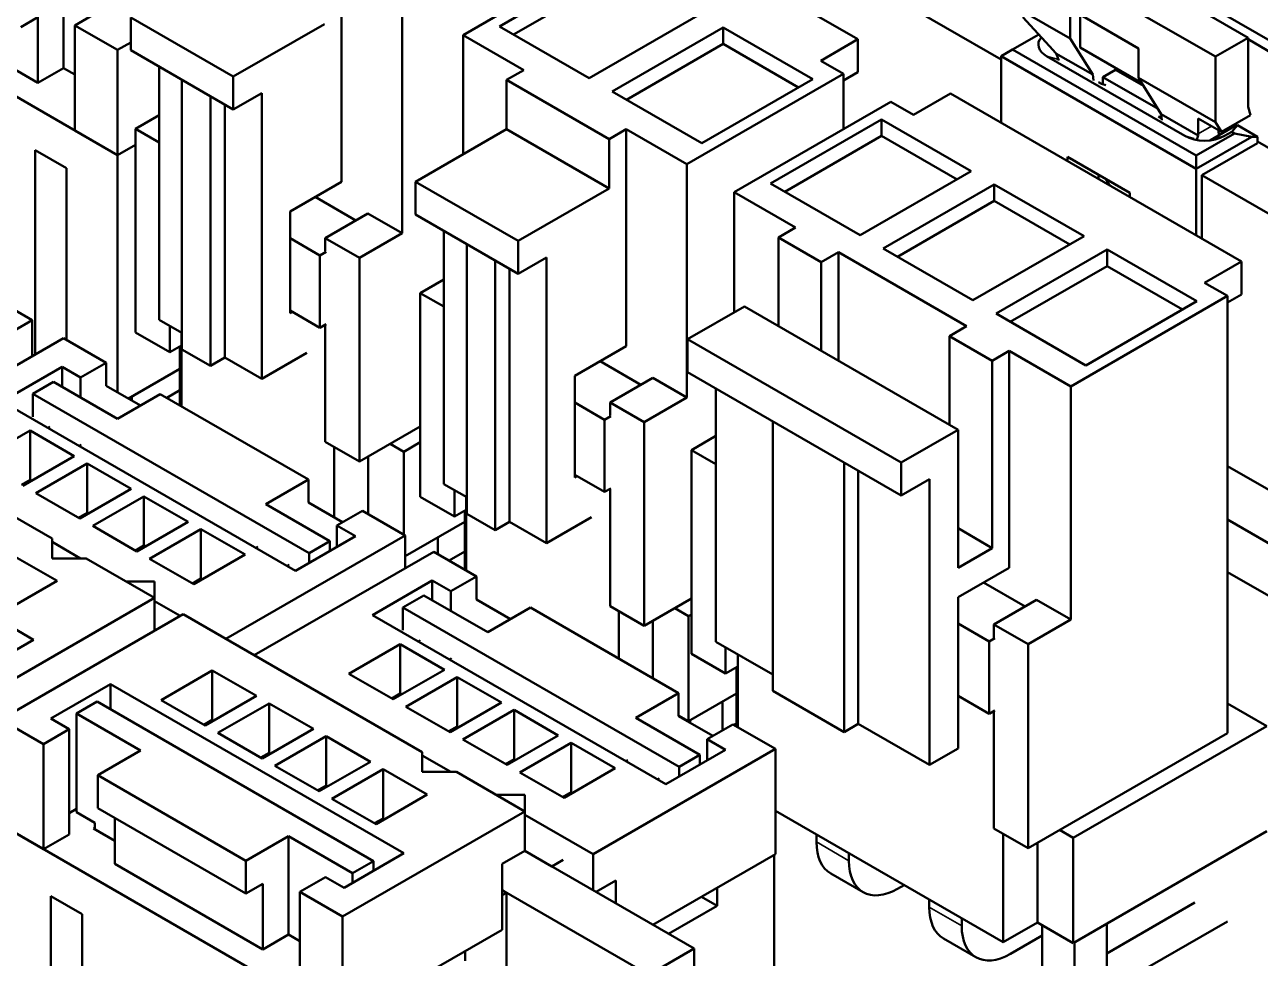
# Model space of a CAD drawing. Header units: millimetres. Extents: x 3137 to 5094, y 789 to 1822.
# Drawn here: x 4099.86 to 4130.54, y 1594.71 to 1617.91 of the extents above; entities that cross this region are included whole.
import ezdxf

# ---------------------------------------------------------------- set-up
doc = ezdxf.new("R2010")
doc.units = ezdxf.units.MM
doc.header["$LTSCALE"] = 1.8
doc.layers.add('외형선(ISO)', color=7, linetype='Continuous', lineweight=50)
doc.layers.add('좁은 외형선(ISO)', color=7, linetype='Continuous', lineweight=35)

msp = doc.modelspace()

# ---------------------------------------------------------------- linework, layer by layer
at = {"layer": '외형선(ISO)'}
for p, q in [((4123.913, 1620.302), (4129.429, 1617.118)), ((4114.636, 1619.899), (4110.747, 1617.653)), ((4116.121, 1620.103), (4120.548, 1617.547)), ((4124.108, 1617.047), (4119.105, 1619.935)), ((4107.728, 1614.008), (4107.728, 1619.397)), ((4114.406, 1619.46), (4111.649, 1617.868)), ((4100.826, 1616.833), (4100.826, 1619.282)), ((4114.406, 1619.052), (4112.002, 1617.664)), ((4095.099, 1618.752), (4102.17, 1614.669)), ((4123.913, 1618.669), (4125.823, 1617.567)), ((4128.333, 1618.69), (4130.242, 1617.588)), ((4109.234, 1618.527), (4109.234, 1612.73)), ((4100.19, 1618.098), (4099.766, 1617.853)), ((4100.19, 1616.465), (4100.19, 1618.098)), ((4101.109, 1617.894), (4101.746, 1618.262)), ((4102.495, 1618.09), (4102.495, 1617.274)), ((4105.041, 1616.62), (4102.495, 1618.09)), ((4113.876, 1616.582), (4116.634, 1618.174)), ((4124.644, 1618.095), (4125.396, 1617.281)), ((4125.823, 1617.567), (4125.823, 1618.302)), ((4125.823, 1618.302), (4127.52, 1617.322)), ((4126.07, 1618.159), (4126.07, 1617.343)), ((4129.563, 1618.216), (4130.907, 1617.441)), ((4097.927, 1617.772), (4100.19, 1616.465)), ((4102.17, 1617.282), (4101.109, 1617.894)), ((4101.109, 1615.281), (4101.109, 1617.894)), ((4107.303, 1617.927), (4105.041, 1616.62)), ((4111.649, 1617.868), (4113.876, 1616.582)), ((4117.206, 1617.843), (4114.449, 1616.251)), ((4117.206, 1617.435), (4117.206, 1617.843)), ((4119.434, 1616.557), (4117.206, 1617.843)), ((4102.495, 1617.47), (4102.17, 1617.282)), ((4112.253, 1616.784), (4110.747, 1617.653)), ((4110.747, 1617.653), (4110.747, 1614.689)), ((4120.548, 1617.547), (4119.628, 1617.016)), ((4120.548, 1617.547), (4120.548, 1616.731)), ((4124.391, 1617.292), (4125.04, 1617.666)), ((4125.823, 1617.567), (4126.388, 1616.669)), ((4130.242, 1617.588), (4129.429, 1617.118)), ((4130.242, 1615.873), (4130.242, 1617.588)), ((4130.847, 1617.198), (4130.242, 1617.547)), ((4102.17, 1617.282), (4102.17, 1614.669)), ((4105.041, 1615.804), (4102.495, 1617.274)), ((4117.206, 1617.435), (4114.802, 1616.047)), ((4119.08, 1616.353), (4117.206, 1617.435)), ((4124.391, 1617.292), (4124.108, 1617.128)), ((4128.952, 1614.658), (4124.391, 1617.292)), ((4125.47, 1617.199), (4126.388, 1616.669)), ((4126.07, 1617.343), (4127.6, 1616.459)), ((4127.52, 1616.587), (4127.52, 1617.322)), ((4100.826, 1616.833), (4100.19, 1616.465)), ((4100.826, 1616.833), (4101.109, 1616.669)), ((4103.202, 1616.865), (4103.202, 1610.578)), ((4120.194, 1616.69), (4119.628, 1617.016)), ((4128.952, 1614.332), (4124.108, 1617.128)), ((4124.108, 1615.475), (4124.108, 1617.128)), ((4128.667, 1615.147), (4125.237, 1617.127)), ((4126.951, 1616.79), (4126.937, 1616.842)), ((4129.429, 1617.118), (4129.429, 1615.485)), ((4103.768, 1616.539), (4103.768, 1609.844)), ((4105.041, 1616.62), (4105.041, 1615.804)), ((4112.253, 1616.784), (4111.829, 1616.539)), ((4114.374, 1615.069), (4111.829, 1616.539)), ((4111.829, 1616.539), (4111.829, 1615.314)), ((4120.194, 1616.69), (4116.305, 1614.445)), ((4116.676, 1614.965), (4119.434, 1616.557)), ((4120.548, 1616.731), (4120.194, 1616.527)), ((4120.194, 1615.318), (4120.194, 1616.69)), ((4126.388, 1616.669), (4126.403, 1616.52)), ((4126.636, 1616.608), (4126.951, 1616.79)), ((4126.636, 1616.432), (4126.636, 1616.608)), ((4128.004, 1615.818), (4126.636, 1616.608)), ((4127.644, 1616.39), (4126.951, 1616.79)), ((4127.52, 1616.587), (4128.085, 1615.689)), ((4127.52, 1616.587), (4129.429, 1615.485)), ((4114.449, 1616.251), (4116.676, 1614.965)), ((4126.528, 1616.484), (4126.598, 1616.443)), ((4126.706, 1616.412), (4126.598, 1616.443)), ((4104.475, 1616.131), (4104.475, 1609.435)), ((4104.829, 1615.926), (4104.829, 1609.639)), ((4105.041, 1615.804), (4105.748, 1616.212)), ((4105.748, 1616.212), (4105.748, 1609.109)), ((4121.368, 1615.996), (4117.479, 1613.75)), ((4121.933, 1615.669), (4121.368, 1615.996)), ((4122.853, 1616.2), (4121.933, 1615.669)), ((4122.853, 1616.2), (4130.079, 1612.028)), ((4102.615, 1615.326), (4103.202, 1615.665)), ((4128.012, 1615.627), (4128.097, 1615.578)), ((4128.012, 1615.627), (4128.094, 1615.603)), ((4128.085, 1615.689), (4128.1, 1615.54)), ((4128.085, 1615.689), (4129.004, 1615.159)), ((4129.58, 1615.246), (4130.299, 1615.661)), ((4130.299, 1615.661), (4130.242, 1615.873)), ((4102.615, 1615.326), (4102.615, 1610.264)), ((4103.202, 1614.987), (4102.615, 1615.326)), ((4111.829, 1615.314), (4109.566, 1614.008)), ((4114.374, 1613.844), (4111.829, 1615.314)), ((4114.799, 1615.314), (4114.374, 1615.069)), ((4116.305, 1614.445), (4114.799, 1615.314)), ((4114.799, 1609.925), (4114.799, 1615.314)), ((4121.138, 1615.557), (4118.38, 1613.965)), ((4123.365, 1614.271), (4121.138, 1615.557)), ((4121.138, 1615.149), (4121.138, 1615.557)), ((4129.001, 1615.2), (4128.999, 1615.581)), ((4129.58, 1615.246), (4128.999, 1615.581)), ((4129.906, 1615.393), (4129.303, 1615.045)), ((4129.429, 1615.485), (4129.58, 1615.246)), ((4129.835, 1615.25), (4129.977, 1615.414)), ((4129.906, 1615.393), (4129.977, 1615.414)), ((4129.977, 1615.414), (4130.472, 1615.128)), ((4102.17, 1614.669), (4101.109, 1615.281)), ((4114.374, 1615.069), (4114.374, 1613.844)), ((4121.138, 1615.149), (4118.734, 1613.761)), ((4123.012, 1614.067), (4121.138, 1615.149)), ((4128.952, 1614.658), (4129.906, 1615.21)), ((4128.952, 1614.332), (4130.33, 1615.128)), ((4129.835, 1615.25), (4129.656, 1615.147)), ((4129.835, 1615.25), (4129.906, 1615.21)), ((4130.33, 1615.128), (4129.906, 1615.21)), ((4130.472, 1615.128), (4130.33, 1615.128)), ((4130.472, 1615.128), (4130.472, 1614.965)), ((4133.884, 1613.036), (4130.472, 1615.005)), ((4100.119, 1609.713), (4100.119, 1614.792)), ((4100.119, 1614.792), (4100.897, 1614.342)), ((4102.615, 1614.926), (4102.17, 1614.669)), ((4102.17, 1614.669), (4102.615, 1614.926)), ((4129.093, 1614.168), (4130.472, 1614.965)), ((4102.17, 1614.669), (4102.17, 1608.774)), ((4116.305, 1614.445), (4116.305, 1608.647)), ((4125.752, 1614.526), (4125.752, 1614.628)), ((4127.307, 1613.73), (4125.752, 1614.628)), ((4128.952, 1614.332), (4128.952, 1614.658)), ((4100.897, 1614.342), (4100.897, 1610.08)), ((4120.608, 1612.679), (4123.365, 1614.271)), ((4126.528, 1614.18), (4126.528, 1614.078)), ((4126.819, 1613.91), (4126.687, 1614.088)), ((4128.952, 1612.679), (4128.952, 1614.332)), ((4134.237, 1611.198), (4129.093, 1614.168)), ((4129.093, 1614.168), (4129.093, 1612.597)), ((4106.455, 1613.273), (4107.728, 1614.008)), ((4109.566, 1614.008), (4109.566, 1613.191)), ((4112.112, 1612.538), (4109.566, 1614.008)), ((4114.374, 1613.844), (4112.112, 1612.538)), ((4118.38, 1613.965), (4120.608, 1612.679)), ((4123.938, 1613.94), (4121.18, 1612.348)), ((4126.166, 1612.654), (4123.938, 1613.94)), ((4123.938, 1613.532), (4123.938, 1613.94)), ((4108.088, 1613.048), (4107.077, 1613.632)), ((4117.479, 1613.75), (4117.479, 1610.762)), ((4119.006, 1612.869), (4117.479, 1613.75)), ((4123.938, 1613.532), (4121.534, 1612.144)), ((4125.812, 1612.45), (4123.938, 1613.532)), ((4127.307, 1613.628), (4127.307, 1613.73)), ((4106.455, 1610.742), (4106.455, 1613.273)), ((4107.325, 1612.607), (4108.385, 1613.22)), ((4109.234, 1612.73), (4108.385, 1613.22)), ((4112.112, 1611.721), (4109.566, 1613.191)), ((4119.006, 1612.869), (4118.582, 1612.624)), ((4107.19, 1612.179), (4106.455, 1612.603)), ((4108.173, 1612.117), (4107.325, 1612.607)), ((4107.325, 1612.607), (4107.325, 1612.281)), ((4108.173, 1612.117), (4109.234, 1612.73)), ((4110.273, 1612.783), (4110.273, 1606.496)), ((4112.112, 1612.538), (4112.112, 1611.721)), ((4119.642, 1612.011), (4118.582, 1612.624)), ((4118.582, 1612.624), (4118.582, 1610.419)), ((4123.408, 1611.062), (4126.166, 1612.654)), ((4107.19, 1612.179), (4107.346, 1612.269)), ((4110.839, 1612.456), (4110.839, 1605.761)), ((4120.067, 1612.256), (4119.642, 1612.011)), ((4123.249, 1610.419), (4120.067, 1612.256)), ((4120.067, 1609.562), (4120.067, 1612.256)), ((4121.18, 1612.348), (4123.408, 1611.062)), ((4126.738, 1612.324), (4123.981, 1610.731)), ((4128.966, 1611.038), (4126.738, 1612.324)), ((4126.738, 1611.915), (4126.738, 1612.324)), ((4107.19, 1610.382), (4107.19, 1612.179)), ((4108.173, 1607.055), (4108.173, 1612.117)), ((4111.546, 1612.048), (4111.546, 1605.353)), ((4112.112, 1611.721), (4112.819, 1612.13)), ((4112.819, 1612.13), (4112.819, 1605.026)), ((4119.642, 1609.807), (4119.642, 1612.011)), ((4130.079, 1612.028), (4129.16, 1611.497)), ((4130.079, 1612.028), (4130.079, 1611.211)), ((4111.9, 1611.844), (4111.9, 1605.557)), ((4126.738, 1611.915), (4124.334, 1610.527)), ((4128.612, 1610.834), (4126.738, 1611.915)), ((4109.686, 1611.244), (4110.273, 1611.583)), ((4129.726, 1611.17), (4129.16, 1611.497)), ((4100.049, 1610.57), (4098.988, 1611.183)), ((4109.686, 1611.244), (4109.686, 1606.182)), ((4110.273, 1610.905), (4109.686, 1611.244)), ((4129.726, 1611.17), (4125.837, 1608.925)), ((4126.208, 1609.446), (4128.966, 1611.038)), ((4130.079, 1611.211), (4129.726, 1611.007)), ((4129.726, 1600.311), (4129.726, 1611.17)), ((4107.19, 1610.382), (4106.455, 1610.807)), ((4106.511, 1610.774), (4106.455, 1610.742)), ((4117.733, 1610.909), (4116.319, 1610.093)), ((4123.037, 1607.847), (4117.733, 1610.909)), ((4123.981, 1610.731), (4126.208, 1609.446)), ((4095.594, 1607.998), (4100.049, 1610.57)), ((4100.049, 1610.57), (4100.049, 1609.672)), ((4103.202, 1610.578), (4103.768, 1610.252)), ((4103.464, 1609.774), (4103.464, 1610.427)), ((4107.346, 1610.472), (4107.19, 1610.382)), ((4107.325, 1610.46), (4107.325, 1607.545)), ((4122.824, 1610.174), (4123.249, 1610.419)), ((4096.372, 1607.549), (4100.826, 1610.121)), ((4100.826, 1610.121), (4101.887, 1609.509)), ((4100.897, 1610.097), (4100.883, 1610.089)), ((4102.615, 1610.264), (4103.464, 1609.774)), ((4103.754, 1608.431), (4103.754, 1610.26)), ((4116.319, 1610.093), (4116.319, 1609.276)), ((4121.622, 1607.031), (4116.319, 1610.093)), ((4123.885, 1609.562), (4122.824, 1610.174)), ((4122.824, 1610.174), (4122.824, 1607.97)), ((4103.464, 1609.774), (4103.754, 1609.942)), ((4103.718, 1609.921), (4103.718, 1608.451)), ((4104.475, 1609.435), (4103.768, 1609.844)), ((4113.526, 1609.19), (4114.799, 1609.925)), ((4124.309, 1609.807), (4123.885, 1609.562)), ((4124.309, 1604.418), (4124.309, 1609.807)), ((4125.837, 1608.925), (4124.309, 1609.807)), ((4100.049, 1609.688), (4100.063, 1609.68)), ((4101.887, 1609.509), (4101.251, 1609.141)), ((4101.887, 1608.937), (4101.887, 1609.509)), ((4104.475, 1609.435), (4104.829, 1609.639)), ((4104.829, 1609.639), (4105.748, 1609.109)), ((4105.748, 1609.109), (4106.865, 1609.754)), ((4115.159, 1608.966), (4114.148, 1609.55)), ((4123.885, 1609.562), (4123.885, 1604.908)), ((4099.306, 1608.549), (4100.791, 1609.407)), ((4100.791, 1609.407), (4100.791, 1608.917)), ((4101.251, 1609.141), (4100.791, 1609.407)), ((4102.439, 1608.619), (4103.718, 1609.358)), ((4113.526, 1606.659), (4113.526, 1609.19)), ((4121.622, 1606.214), (4116.319, 1609.276)), ((4100.063, 1608.741), (4100.579, 1609.039)), ((4102.17, 1608.121), (4100.579, 1609.039)), ((4101.251, 1609.141), (4101.251, 1608.652)), ((4101.887, 1608.937), (4102.736, 1608.447)), ((4114.396, 1608.525), (4115.456, 1609.137)), ((4116.305, 1608.647), (4115.456, 1609.137)), ((4117.026, 1608.868), (4117.026, 1602.581)), ((4125.837, 1608.925), (4125.837, 1603.128)), ((4100.543, 1605.141), (4094.604, 1608.57)), ((4106.589, 1604.345), (4099.306, 1608.549)), ((4100.063, 1608.741), (4106.922, 1604.781)), ((4100.063, 1608.17), (4100.063, 1608.741)), ((4103.23, 1608.733), (4102.17, 1608.121)), ((4102.523, 1608.57), (4102.523, 1608.668)), ((4103.23, 1608.733), (4106.907, 1606.61)), ((4103.718, 1608.827), (4103.393, 1608.639)), ((4115.244, 1608.035), (4116.305, 1608.647)), ((4114.261, 1608.096), (4113.526, 1608.521)), ((4115.244, 1608.035), (4114.396, 1608.525)), ((4114.396, 1608.525), (4114.396, 1608.198)), ((4114.261, 1608.096), (4114.417, 1608.186)), ((4114.261, 1606.3), (4114.261, 1608.096)), ((4115.244, 1602.973), (4115.244, 1608.035)), ((4118.44, 1608.051), (4118.44, 1601.356)), ((4098.723, 1607.09), (4099.995, 1607.825)), ((4099.995, 1607.825), (4101.091, 1607.192)), ((4099.995, 1606.6), (4099.995, 1607.825)), ((4100.487, 1607.925), (4100.437, 1607.896)), ((4108.173, 1607.055), (4109.686, 1607.929)), ((4116.418, 1607.341), (4117.026, 1607.692)), ((4123.037, 1607.847), (4121.622, 1607.031)), ((4123.037, 1604.418), (4123.037, 1607.847)), ((4101.215, 1607.447), (4101.265, 1607.476)), ((4107.325, 1607.545), (4108.173, 1607.055)), ((4107.544, 1605.671), (4107.544, 1607.419)), ((4109.276, 1607.3), (4108.937, 1607.496)), ((4109.276, 1607.3), (4109.686, 1607.537)), ((4116.418, 1607.341), (4116.418, 1602.279)), ((4117.026, 1606.99), (4116.418, 1607.341)), ((4101.091, 1607.192), (4099.819, 1606.457)), ((4108.392, 1607.182), (4108.392, 1605.753)), ((4109.276, 1605.243), (4109.276, 1607.3)), ((4120.208, 1607.031), (4120.208, 1600.335)), ((4121.622, 1607.031), (4121.622, 1606.214)), ((4100.084, 1602.63), (4092.801, 1606.835)), ((4100.137, 1606.273), (4101.41, 1607.008)), ((4101.41, 1607.008), (4102.506, 1606.376)), ((4101.41, 1605.784), (4101.41, 1607.008)), ((4114.261, 1606.3), (4113.526, 1606.725)), ((4120.562, 1606.827), (4120.562, 1600.54)), ((4133.389, 1604.83), (4129.726, 1606.945)), ((4099.783, 1606.478), (4099.995, 1606.6)), ((4099.995, 1606.6), (4100.031, 1606.58)), ((4106.907, 1606.61), (4105.847, 1605.998)), ((4106.907, 1606.039), (4106.907, 1606.61)), ((4110.273, 1606.496), (4110.839, 1606.169)), ((4113.583, 1606.692), (4113.526, 1606.659)), ((4121.622, 1606.214), (4122.329, 1606.622)), ((4122.329, 1606.622), (4122.329, 1599.519)), ((4101.233, 1605.641), (4100.137, 1606.273)), ((4102.506, 1606.376), (4101.233, 1605.641)), ((4101.551, 1605.457), (4102.824, 1606.192)), ((4102.824, 1606.192), (4103.92, 1605.559)), ((4102.824, 1604.967), (4102.824, 1606.192)), ((4109.686, 1606.182), (4110.535, 1605.692)), ((4110.535, 1605.692), (4110.535, 1606.345)), ((4110.825, 1604.349), (4110.825, 1606.177)), ((4114.417, 1606.39), (4114.261, 1606.3)), ((4114.396, 1606.378), (4114.396, 1603.463)), ((4105.847, 1605.998), (4107.438, 1605.079)), ((4106.907, 1606.039), (4107.756, 1605.549)), ((4108.251, 1605.835), (4107.615, 1605.467)), ((4109.312, 1605.222), (4108.251, 1605.835)), ((4110.535, 1605.692), (4110.825, 1605.859)), ((4110.789, 1605.839), (4110.789, 1604.369)), ((4101.198, 1605.661), (4101.41, 1605.784)), ((4101.41, 1605.784), (4101.445, 1605.763)), ((4103.92, 1605.559), (4102.647, 1604.824)), ((4110.789, 1605.561), (4109.312, 1604.708)), ((4111.546, 1605.353), (4110.839, 1605.761)), ((4111.546, 1605.353), (4111.9, 1605.557)), ((4111.9, 1605.557), (4112.819, 1605.026)), ((4112.819, 1605.026), (4113.936, 1605.671)), ((4129.726, 1605.618), (4134.308, 1602.973)), ((4102.647, 1604.824), (4101.551, 1605.457)), ((4102.965, 1604.64), (4104.238, 1605.375)), ((4104.238, 1605.375), (4105.334, 1604.743)), ((4104.238, 1604.151), (4104.238, 1605.375)), ((4104.857, 1602.65), (4109.312, 1605.222)), ((4106.589, 1604.345), (4108.074, 1605.202)), ((4107.615, 1605.467), (4108.074, 1605.202)), ((4107.615, 1605.467), (4107.615, 1604.936)), ((4109.312, 1605.222), (4109.312, 1604.406)), ((4110.118, 1604.757), (4110.118, 1605.173)), ((4123.885, 1604.908), (4123.037, 1605.398)), ((4100.543, 1605.141), (4100.543, 1604.651)), ((4101.251, 1604.651), (4100.543, 1605.059)), ((4102.612, 1604.845), (4102.824, 1604.967)), ((4102.824, 1604.967), (4102.859, 1604.947)), ((4105.649, 1604.945), (4105.599, 1604.916)), ((4106.922, 1604.781), (4107.438, 1605.079)), ((4107.438, 1605.079), (4107.438, 1604.834)), ((4123.885, 1604.908), (4123.037, 1604.418)), ((4100.667, 1604.089), (4099.571, 1604.722)), ((4100.543, 1604.651), (4101.392, 1604.651)), ((4103.089, 1603.671), (4101.392, 1604.651)), ((4104.061, 1604.008), (4102.965, 1604.64)), ((4105.334, 1604.743), (4104.061, 1604.008)), ((4105.564, 1602.242), (4110.019, 1604.814)), ((4106.922, 1604.536), (4106.922, 1604.781)), ((4110.019, 1604.814), (4111.079, 1604.202)), ((4110.401, 1604.594), (4110.789, 1604.818)), ((4106.377, 1604.467), (4106.427, 1604.496)), ((4123.037, 1603.683), (4124.309, 1604.418)), ((4133.176, 1602.32), (4129.726, 1604.312)), ((4099.394, 1603.354), (4100.667, 1604.089)), ((4102.382, 1604.079), (4103.089, 1604.079)), ((4103.089, 1604.079), (4103.089, 1603.671)), ((4104.026, 1604.028), (4104.238, 1604.151)), ((4104.238, 1604.151), (4104.273, 1604.13)), ((4108.498, 1603.242), (4109.983, 1604.1)), ((4109.983, 1604.1), (4109.983, 1603.61)), ((4110.443, 1603.834), (4109.983, 1604.1)), ((4111.079, 1604.202), (4110.443, 1603.834)), ((4111.079, 1603.63), (4111.079, 1604.202)), ((4124.705, 1603.454), (4123.673, 1604.051)), ((4103.089, 1603.671), (4098.564, 1601.058)), ((4103.089, 1602.854), (4103.089, 1603.671)), ((4109.255, 1603.434), (4109.771, 1603.732)), ((4111.362, 1602.814), (4109.771, 1603.732)), ((4110.443, 1603.834), (4110.443, 1603.344)), ((4115.244, 1602.973), (4116.418, 1603.65)), ((4123.037, 1599.927), (4123.037, 1603.683)), ((4103.725, 1603.222), (4103.089, 1603.589)), ((4109.255, 1603.434), (4116.114, 1599.474)), ((4109.255, 1602.863), (4109.255, 1603.434)), ((4111.079, 1603.63), (4111.928, 1603.14)), ((4112.423, 1603.426), (4111.362, 1602.814)), ((4112.423, 1603.426), (4116.1, 1601.303)), ((4114.396, 1603.463), (4115.244, 1602.973)), ((4114.615, 1602.16), (4114.615, 1603.336)), ((4116.347, 1603.218), (4116.008, 1603.414)), ((4123.928, 1603.005), (4124.988, 1603.618)), ((4125.837, 1603.128), (4124.988, 1603.618)), ((4103.796, 1603.263), (4099.271, 1600.65)), ((4109.736, 1599.833), (4103.796, 1603.263)), ((4115.782, 1599.037), (4108.498, 1603.242)), ((4115.463, 1603.099), (4115.463, 1601.67)), ((4116.347, 1603.218), (4116.418, 1603.259)), ((4116.347, 1600.605), (4116.347, 1603.218)), ((4123.807, 1602.585), (4123.037, 1603.03)), ((4124.776, 1602.515), (4125.837, 1603.128)), ((4124.776, 1602.515), (4123.928, 1603.005)), ((4123.928, 1603.005), (4123.928, 1602.679)), ((4100.084, 1602.63), (4098.599, 1601.773)), ((4107.915, 1601.783), (4109.188, 1602.518)), ((4109.188, 1602.518), (4110.284, 1601.885)), ((4109.188, 1601.293), (4109.188, 1602.518)), ((4109.679, 1602.618), (4109.63, 1602.589)), ((4117.026, 1602.581), (4118.44, 1601.764)), ((4117.267, 1601.789), (4117.267, 1602.442)), ((4123.807, 1602.585), (4123.949, 1602.667)), ((4123.807, 1600.789), (4123.807, 1602.585)), ((4124.776, 1597.453), (4124.776, 1602.515)), ((4110.408, 1602.14), (4110.457, 1602.169)), ((4116.418, 1602.279), (4117.267, 1601.789)), ((4117.571, 1600.454), (4117.571, 1602.266)), ((4104.521, 1601.864), (4103.248, 1601.13)), ((4105.617, 1601.232), (4104.521, 1601.864)), ((4104.521, 1600.64), (4104.521, 1601.864)), ((4110.284, 1601.885), (4109.011, 1601.15)), ((4117.267, 1601.789), (4117.571, 1601.964)), ((4117.535, 1601.944), (4117.535, 1600.474)), ((4101.993, 1601.528), (4100.508, 1600.67)), ((4109.276, 1597.323), (4101.993, 1601.528)), ((4101.993, 1601.528), (4101.993, 1600.899)), ((4109.011, 1601.15), (4107.915, 1601.783)), ((4109.329, 1600.966), (4110.602, 1601.701)), ((4110.602, 1601.701), (4111.698, 1601.068)), ((4110.602, 1600.476), (4110.602, 1601.701)), ((4104.344, 1600.497), (4105.617, 1601.232)), ((4108.976, 1601.17), (4109.188, 1601.293)), ((4109.188, 1601.293), (4109.223, 1601.272)), ((4116.1, 1601.303), (4115.039, 1600.691)), ((4116.1, 1600.732), (4116.1, 1601.303)), ((4117.535, 1601.291), (4116.347, 1600.605)), ((4120.208, 1600.335), (4118.44, 1601.356)), ((4123.807, 1600.789), (4123.037, 1601.234)), ((4101.661, 1601.091), (4101.145, 1600.793)), ((4101.661, 1601.091), (4108.52, 1597.131)), ((4103.248, 1601.13), (4104.344, 1600.497)), ((4105.935, 1601.048), (4104.662, 1600.313)), ((4107.031, 1600.415), (4105.935, 1601.048)), ((4105.935, 1599.823), (4105.935, 1601.048)), ((4110.425, 1600.333), (4109.329, 1600.966)), ((4111.698, 1601.068), (4110.425, 1600.333)), ((4110.744, 1600.15), (4112.016, 1600.885)), ((4112.016, 1600.885), (4113.112, 1600.252)), ((4112.016, 1599.66), (4112.016, 1600.885)), ((4117.189, 1600.38), (4117.189, 1601.091)), ((4130.702, 1600.482), (4129.726, 1601.046)), ((4099.271, 1600.65), (4100.331, 1600.037)), ((4100.968, 1600.405), (4100.508, 1600.67)), ((4102.736, 1599.874), (4101.145, 1600.793)), ((4101.145, 1600.793), (4101.145, 1598.343)), ((4104.521, 1600.64), (4104.309, 1600.517)), ((4104.556, 1600.619), (4104.521, 1600.64)), ((4115.039, 1600.691), (4116.63, 1599.772)), ((4116.1, 1600.748), (4116.347, 1600.605)), ((4116.1, 1600.732), (4116.948, 1600.242)), ((4116.383, 1600.568), (4116.383, 1600.625)), ((4123.949, 1600.87), (4123.807, 1600.789)), ((4123.928, 1600.858), (4123.928, 1597.943)), ((4100.331, 1600.037), (4100.968, 1600.405)), ((4100.968, 1600.405), (4100.968, 1597.792)), ((4104.662, 1600.313), (4105.758, 1599.68)), ((4105.758, 1599.68), (4107.031, 1600.415)), ((4110.39, 1600.354), (4110.602, 1600.476)), ((4110.602, 1600.476), (4110.637, 1600.456)), ((4117.443, 1600.527), (4116.807, 1600.16)), ((4118.504, 1599.915), (4117.443, 1600.527)), ((4117.472, 1600.511), (4117.535, 1600.548)), ((4120.208, 1600.335), (4120.562, 1600.54)), ((4120.562, 1600.54), (4122.329, 1599.519)), ((4124.776, 1597.453), (4129.726, 1600.311)), ((4125.893, 1597.706), (4130.702, 1600.482)), ((4100.331, 1597.425), (4100.331, 1600.037)), ((4107.349, 1600.231), (4106.077, 1599.497)), ((4108.445, 1599.599), (4107.349, 1600.231)), ((4107.349, 1599.007), (4107.349, 1600.231)), ((4111.84, 1599.517), (4110.744, 1600.15)), ((4113.112, 1600.252), (4111.84, 1599.517)), ((4112.158, 1599.333), (4113.431, 1600.068)), ((4113.431, 1600.068), (4114.527, 1599.435)), ((4113.431, 1598.843), (4113.431, 1600.068)), ((4116.807, 1600.16), (4117.267, 1599.895)), ((4116.807, 1600.16), (4116.807, 1599.629)), ((4101.675, 1599.262), (4102.736, 1599.874)), ((4105.935, 1599.823), (4105.723, 1599.701)), ((4105.971, 1599.803), (4105.935, 1599.823)), ((4109.736, 1599.833), (4109.736, 1599.343)), ((4110.443, 1599.343), (4109.736, 1599.752)), ((4111.804, 1599.537), (4112.016, 1599.66)), ((4112.016, 1599.66), (4112.052, 1599.639)), ((4113.979, 1597.302), (4118.504, 1599.915)), ((4115.782, 1599.037), (4117.267, 1599.895)), ((4116.114, 1599.474), (4116.63, 1599.772)), ((4116.63, 1599.772), (4116.63, 1599.527)), ((4118.504, 1599.915), (4118.504, 1597.302)), ((4122.329, 1599.519), (4123.037, 1599.927)), ((4106.077, 1599.497), (4107.173, 1598.864)), ((4107.173, 1598.864), (4108.445, 1599.599)), ((4108.764, 1599.415), (4107.491, 1598.68)), ((4109.86, 1598.782), (4108.764, 1599.415)), ((4108.764, 1598.19), (4108.764, 1599.415)), ((4109.736, 1599.343), (4110.584, 1599.343)), ((4112.281, 1598.364), (4110.584, 1599.343)), ((4114.527, 1599.435), (4113.254, 1598.7)), ((4114.841, 1599.637), (4114.792, 1599.609)), ((4116.114, 1599.229), (4116.114, 1599.474)), ((4101.675, 1599.262), (4105.352, 1597.139)), ((4101.675, 1598.445), (4101.675, 1599.262)), ((4113.254, 1598.7), (4112.158, 1599.333)), ((4115.57, 1599.16), (4115.619, 1599.188)), ((4107.349, 1599.007), (4107.137, 1598.884)), ((4107.385, 1598.986), (4107.349, 1599.007)), ((4108.587, 1598.047), (4109.86, 1598.782)), ((4111.574, 1598.772), (4112.281, 1598.772)), ((4112.281, 1598.772), (4112.281, 1598.364)), ((4113.218, 1598.721), (4113.431, 1598.843)), ((4113.431, 1598.843), (4113.466, 1598.823)), ((4100.968, 1598.323), (4101.145, 1598.425)), ((4101.675, 1598.445), (4105.352, 1596.322)), ((4107.491, 1598.68), (4108.587, 1598.047)), ((4101.145, 1598.343), (4101.604, 1598.078)), ((4102.099, 1597.057), (4102.099, 1598.2)), ((4112.281, 1598.364), (4107.756, 1595.751)), ((4108.764, 1598.19), (4108.551, 1598.068)), ((4108.799, 1598.17), (4108.764, 1598.19)), ((4112.281, 1597.384), (4112.281, 1598.364)), ((4113.979, 1597.302), (4112.281, 1598.282)), ((4124.161, 1595.114), (4118.504, 1598.38)), ((4107.721, 1593.158), (4099.235, 1598.057)), ((4099.271, 1598.037), (4100.331, 1597.425)), ((4101.604, 1597.955), (4101.569, 1597.935)), ((4101.569, 1597.935), (4102.099, 1597.629)), ((4101.604, 1598.078), (4101.604, 1597.915)), ((4123.928, 1597.943), (4124.776, 1597.453)), ((4124.161, 1595.114), (4124.161, 1597.808)), ((4125.893, 1597.706), (4125.554, 1597.902)), ((4130.702, 1597.87), (4125.893, 1595.094)), ((4100.968, 1597.792), (4100.331, 1597.425)), ((4105.352, 1597.139), (4106.412, 1597.751)), ((4106.412, 1597.751), (4108.003, 1596.833)), ((4106.412, 1595.302), (4106.412, 1597.751)), ((4119.522, 1597.604), (4119.522, 1597.792)), ((4125.009, 1597.588), (4125.009, 1595.604)), ((4125.893, 1595.094), (4125.893, 1597.706)), ((4109.276, 1597.323), (4107.791, 1596.465)), ((4111.716, 1597.057), (4112.281, 1597.384)), ((4112.281, 1597.384), (4116.489, 1594.955)), ((4112.953, 1596.996), (4112.281, 1597.384)), ((4113.979, 1596.404), (4113.979, 1597.302)), ((4118.504, 1597.302), (4115.463, 1595.547)), ((4118.469, 1597.282), (4118.469, 1593.158)), ((4120.328, 1597.139), (4120.328, 1597.327)), ((4102.099, 1597.057), (4105.776, 1594.934)), ((4105.352, 1596.322), (4105.352, 1597.139)), ((4108.52, 1597.131), (4108.003, 1596.833)), ((4108.52, 1596.886), (4108.52, 1597.131)), ((4111.716, 1595.424), (4111.716, 1597.057)), ((4113.236, 1597.159), (4112.953, 1596.996)), ((4106.695, 1596.363), (4107.332, 1596.731)), ((4107.332, 1596.731), (4107.791, 1596.465)), ((4108.003, 1596.833), (4108.003, 1596.588)), ((4114.544, 1596.649), (4114.049, 1596.363)), ((4114.544, 1596.077), (4114.544, 1596.649)), ((4119.876, 1596.821), (4120.682, 1596.356)), ((4105.776, 1596.567), (4105.352, 1596.322)), ((4105.776, 1594.934), (4105.776, 1596.567)), ((4107.756, 1595.751), (4106.695, 1596.363)), ((4106.695, 1593.75), (4106.695, 1596.363)), ((4115.357, 1594.302), (4111.716, 1596.404)), ((4111.716, 1596.404), (4111.822, 1596.343)), ((4111.822, 1596.343), (4111.716, 1596.282)), ((4111.822, 1596.343), (4111.822, 1593.648)), ((4117.054, 1596.016), (4117.054, 1596.465)), ((4121.537, 1596.441), (4121.7, 1596.535)), ((4100.508, 1596.261), (4100.508, 1590.056)), ((4101.286, 1595.812), (4100.508, 1596.261)), ((4115.852, 1595.322), (4117.054, 1596.016)), ((4116.666, 1596.241), (4117.054, 1596.016)), ((4122.322, 1595.988), (4122.322, 1596.175)), ((4126.735, 1594.836), (4128.92, 1596.098)), ((4101.286, 1590.668), (4101.286, 1595.812)), ((4107.756, 1595.751), (4107.756, 1593.138)), ((4123.128, 1595.522), (4123.128, 1595.71)), ((4107.756, 1593.138), (4111.716, 1595.424)), ((4125.009, 1595.604), (4124.161, 1595.114)), ((4125.009, 1595.604), (4125.893, 1595.094)), ((4125.123, 1594.371), (4125.123, 1595.539)), ((4126.735, 1594.371), (4126.735, 1595.579)), ((4127.138, 1594.138), (4129.726, 1595.632)), ((4106.412, 1595.302), (4105.776, 1594.934)), ((4106.412, 1595.302), (4106.695, 1595.139)), ((4122.677, 1595.205), (4123.483, 1594.739)), ((4124.338, 1594.824), (4125.123, 1595.277)), ((4125.929, 1593.906), (4125.929, 1595.114)), ((4110.797, 1594.649), (4110.797, 1594.894)), ((4116.489, 1594.955), (4115.357, 1594.302)), ((4116.489, 1594.955), (4116.489, 1573.987))]:
    msp.add_line(p, q, dxfattribs=at)
for centre, major_axis, ratio, start_param, end_param in [((4125.732, 1617.413), (-0.7, 0), 0.57735, 5.817511, 7.068583), ((4124.376, 1617.578), (1.567, -1.313), 0.237665, 1.013234, 1.075091), ((4124.428, 1617.296), (0.977, -1.397), 0.510355, 1.041016, 1.16266), ((4129.162, 1615.433), (-0.7, 0), 0.57735, 0.785398, 2.356194), ((4130.155, 1613.989), (0.977, -1.397), 0.510355, 3.461073, 3.575541), ((4130.599, 1613.985), (-1.567, 1.313), 0.23775, 0.197916, 0.259773), ((4129.162, 1615.127), (-0.2, 0), 0.57735, 2.221668, 2.356194), ((4130.749, 1614.332), (1.124, -1.308), 0.409268, 3.611868, 3.704962), ((4130.745, 1614.306), (-1.02, 1.397), 0.496662, 0.583972, 0.605843), ((4120.731, 1598.302), (-0.855, -1.481), 0.57735, 5.497787, 6.283185), ((4121.537, 1597.837), (-0.855, -1.481), 0.57735, 5.497787, 7.068583), ((4123.532, 1596.686), (-0.855, -1.481), 0.57735, 5.497787, 6.283185), ((4124.338, 1596.22), (-0.855, -1.481), 0.57735, 5.497787, 7.068583)]:
    msp.add_ellipse(centre, major_axis=major_axis, ratio=ratio, start_param=start_param, end_param=end_param, dxfattribs=at)
at = {"layer": '좁은 외형선(ISO)'}
for p, q in [((4125.237, 1617.127), (4125.529, 1617.043)), ((4129.33, 1615.39), (4129.001, 1615.2)), ((4128.667, 1615.147), (4128.896, 1615.081)), ((4129.656, 1615.147), (4129.303, 1615.045)), ((4119.522, 1597.604), (4120.328, 1597.139)), ((4122.322, 1595.988), (4123.128, 1595.522))]:
    msp.add_line(p, q, dxfattribs=at)

doc.saveas('drawing.dxf')
